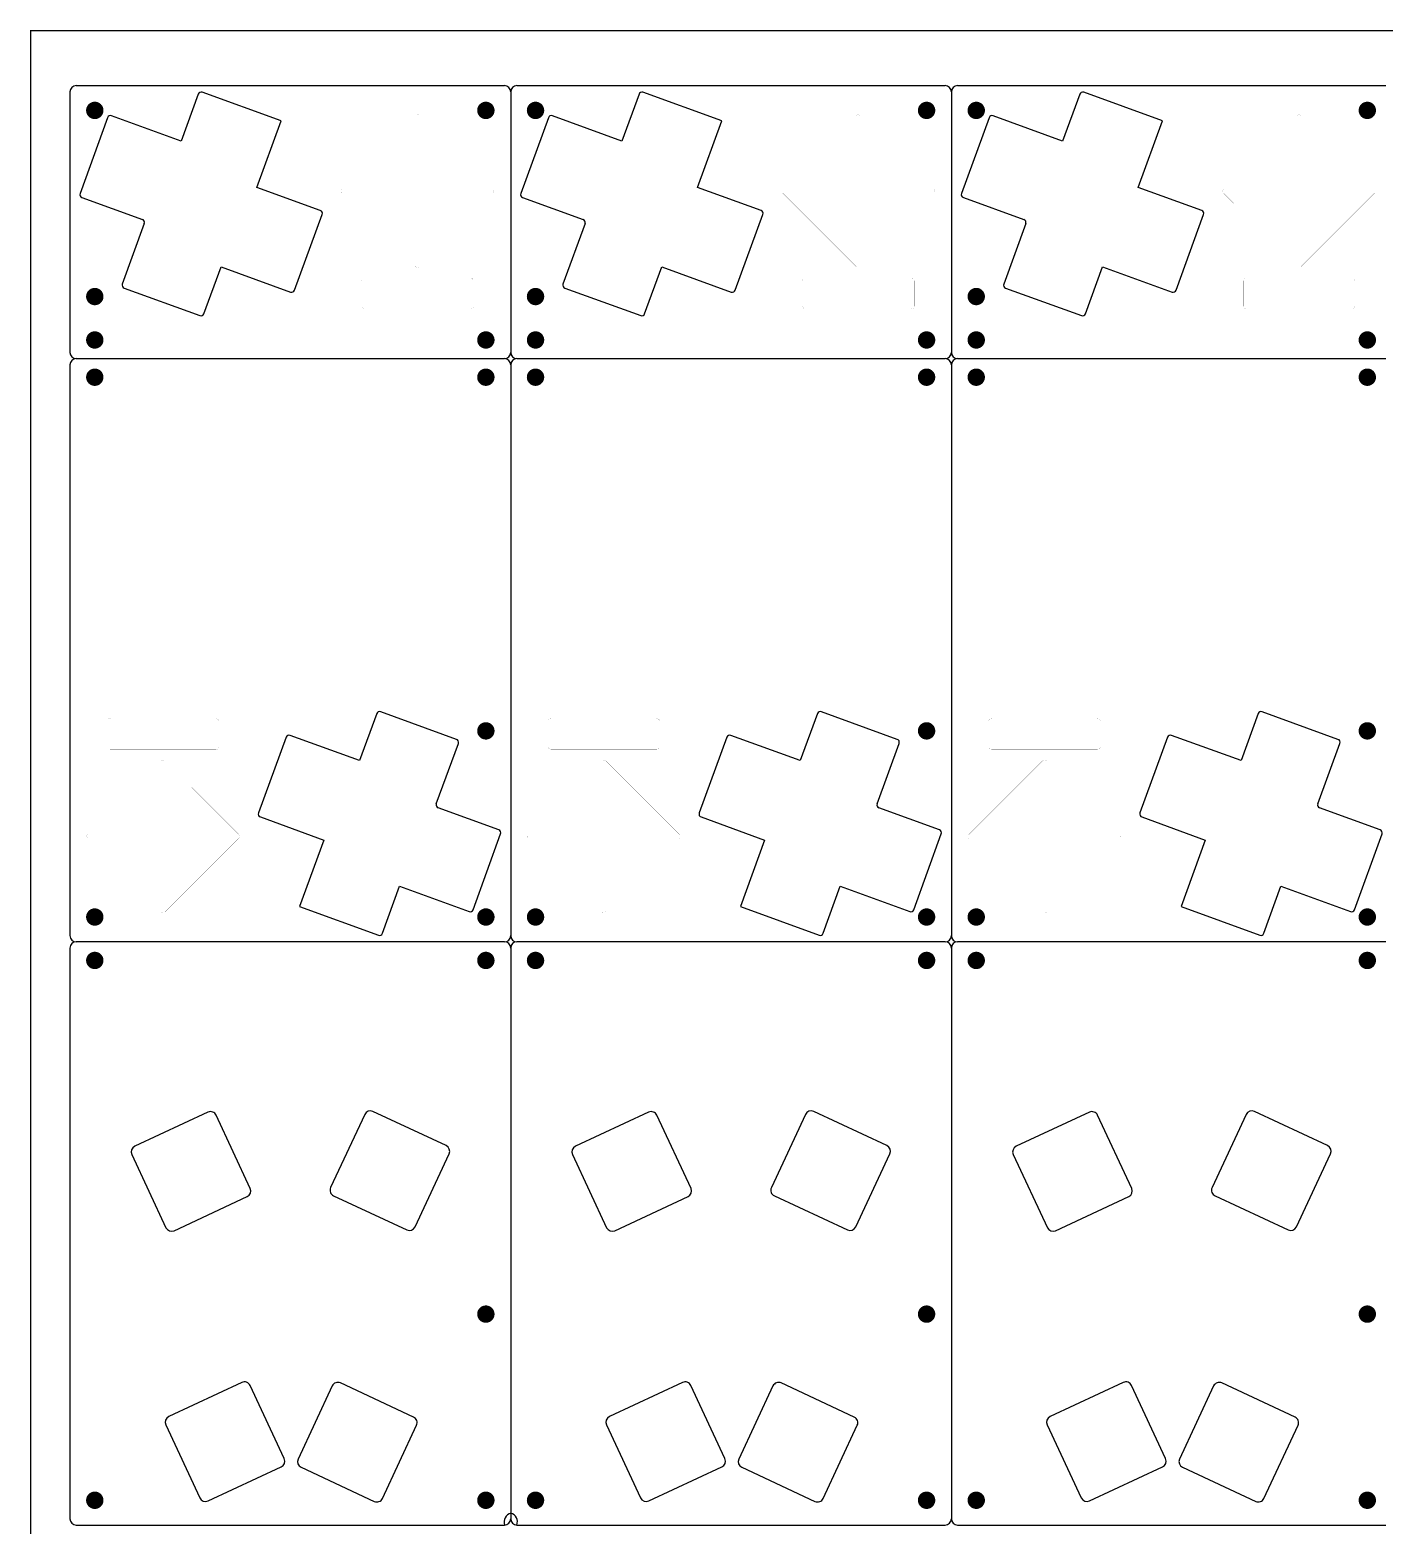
# Model space of a CAD drawing. Extents: x 0 to 432, y 0 to 711.
# Drawn here: x -0.1 to 218, y 470.4 to 711.3 of the extents above; entities that cross this region are included whole.
import ezdxf

# ---------------------------------------------------------------- set-up
doc = ezdxf.new("R2010")
doc.units = 0
doc.layers.add('20', color=5, linetype='CONTINUOUS')
doc.layers.add('51', color=6, linetype='CONTINUOUS')

msp = doc.modelspace()

# ---------------------------------------------------------------- linework, layer by layer
at = {"layer": '20'}
for p, q in [((6.3246, 701.3536), (6.3246, 664.3536)), ((7.3246, 702.3536), (76.3246, 702.3536)), ((40.3227, 696.659), (27.6368, 701.2763)), ((77.3246, 701.3536), (77.3246, 664.3536)), ((78.3246, 702.3536), (147.3246, 702.3536)), ((111.3227, 696.659), (98.6368, 701.2763)), ((148.3246, 701.3536), (148.3246, 664.3536)), ((149.3246, 702.3536), (218.3246, 702.3536)), ((182.3227, 696.659), (169.6368, 701.2763)), ((26.996, 700.9774), (24.2378, 693.3995)), ((97.996, 700.9774), (95.2378, 693.3995)), ((168.996, 700.9774), (166.2378, 693.3995)), ((12.396, 697.1774), (7.9497, 684.9614)), ((24.2378, 693.3995), (13.0368, 697.4763)), ((36.4258, 685.9524), (40.3227, 696.659)), ((83.396, 697.1774), (78.9497, 684.9614)), ((95.2378, 693.3995), (84.0368, 697.4763)), ((107.4258, 685.9524), (111.3227, 696.659)), ((154.396, 697.1774), (149.9497, 684.9614)), ((166.2378, 693.3995), (155.0368, 697.4763)), ((178.4258, 685.9524), (182.3227, 696.659)), ((46.6528, 682.23), (36.4258, 685.9524)), ((117.6528, 682.23), (107.4258, 685.9524)), ((188.6528, 682.23), (178.4258, 685.9524)), ((8.2486, 684.3206), (18.0058, 680.7693)), ((79.2486, 684.3206), (89.0058, 680.7693)), ((150.2486, 684.3206), (160.0058, 680.7693)), ((18.3046, 680.1284), (14.7497, 670.3614)), ((42.5054, 669.3732), (46.9517, 681.5892)), ((89.3046, 680.1284), (85.7497, 670.3614)), ((113.5054, 669.3732), (117.9517, 681.5892)), ((160.3046, 680.1284), (156.7497, 670.3614)), ((184.5054, 669.3732), (188.9517, 681.5892)), ((27.9054, 665.5732), (30.6636, 673.1511)), ((30.6636, 673.1511), (41.8646, 669.0743)), ((98.9054, 665.5732), (101.6636, 673.1511)), ((101.6636, 673.1511), (112.8646, 669.0743)), ((169.9054, 665.5732), (172.6636, 673.1511)), ((172.6636, 673.1511), (183.8646, 669.0743)), ((15.0486, 669.7206), (27.2646, 665.2743)), ((86.0486, 669.7206), (98.2646, 665.2743)), ((157.0486, 669.7206), (169.2646, 665.2743)), ((6.3246, 664.3536), (6.3246, 659.3536)), ((77.3246, 664.3536), (77.3246, 659.3536)), ((148.3246, 664.3536), (148.3246, 659.3536)), ((7.3246, 658.3536), (76.3246, 658.3536)), ((78.3246, 658.3536), (147.3246, 658.3536)), ((149.3246, 658.3536), (218.3246, 658.3536)), ((6.3246, 657.3536), (6.3246, 565.3536)), ((77.3246, 657.3536), (77.3246, 565.3536)), ((148.3246, 657.3536), (148.3246, 565.3536)), ((55.7438, 601.134), (52.9856, 593.5561)), ((68.6006, 596.9866), (56.3846, 601.4329)), ((126.7438, 601.134), (123.9856, 593.5561)), ((139.6006, 596.9866), (127.3846, 601.4329)), ((197.7438, 601.134), (194.9856, 593.5561)), ((210.6006, 596.9866), (198.3846, 601.4329)), ((52.9856, 593.5561), (41.7846, 597.6329)), ((123.9856, 593.5561), (112.7846, 597.6329)), ((194.9856, 593.5561), (183.7846, 597.6329)), ((41.1438, 597.334), (36.6975, 585.118)), ((65.3446, 586.5788), (68.8995, 596.3458)), ((112.1438, 597.334), (107.6975, 585.118)), ((136.3446, 586.5788), (139.8995, 596.3458)), ((183.1438, 597.334), (178.6975, 585.118)), ((207.3446, 586.5788), (210.8995, 596.3458)), ((75.4006, 582.3866), (65.6434, 585.938)), ((146.4006, 582.3866), (136.6434, 585.938)), ((217.4006, 582.3866), (207.6434, 585.938)), ((36.9964, 584.4772), (47.2234, 580.7548)), ((107.9964, 584.4772), (118.2234, 580.7548)), ((178.9964, 584.4772), (189.2234, 580.7548)), ((47.2234, 580.7548), (43.3265, 570.0482)), ((71.2532, 569.5298), (75.6995, 581.7458)), ((118.2234, 580.7548), (114.3265, 570.0482)), ((142.2532, 569.5298), (146.6995, 581.7458)), ((189.2234, 580.7548), (185.3265, 570.0482)), ((213.2532, 569.5298), (217.6995, 581.7458)), ((56.6532, 565.7298), (59.4114, 573.3077)), ((59.4114, 573.3077), (70.6124, 569.2309)), ((127.6532, 565.7298), (130.4114, 573.3077)), ((130.4114, 573.3077), (141.6124, 569.2309)), ((198.6532, 565.7298), (201.4114, 573.3077)), ((201.4114, 573.3077), (212.6124, 569.2309)), ((43.3265, 570.0482), (56.0124, 565.4309)), ((114.3265, 570.0482), (127.0124, 565.4309)), ((185.3265, 570.0482), (198.0124, 565.4309)), ((76.3246, 564.3536), (7.3246, 564.3536)), ((147.3246, 564.3536), (78.3246, 564.3536)), ((218.3246, 564.3536), (149.3246, 564.3536)), ((6.3246, 563.3536), (6.3246, 471.3536)), ((77.3246, 563.3536), (77.3246, 471.3536)), ((148.3246, 563.3536), (148.3246, 471.3536)), ((28.5508, 536.8911), (16.7688, 531.3971)), ((35.3738, 524.6254), (29.8798, 536.4074)), ((53.8098, 536.5199), (48.3158, 524.7379)), ((66.9207, 531.5095), (55.1387, 537.0036)), ((99.5508, 536.8911), (87.7688, 531.3971)), ((106.3738, 524.6254), (100.8798, 536.4074)), ((124.8098, 536.5199), (119.3158, 524.7379)), ((137.9207, 531.5095), (126.1387, 537.0036)), ((170.5508, 536.8911), (158.7688, 531.3971)), ((177.3738, 524.6254), (171.8798, 536.4074)), ((195.8098, 536.5199), (190.3158, 524.7379)), ((208.9207, 531.5095), (197.1387, 537.0036)), ((61.9104, 518.3986), (67.4044, 530.1806)), ((132.9104, 518.3986), (138.4044, 530.1806)), ((203.9104, 518.3986), (209.4044, 530.1806)), ((16.2851, 530.0681), (21.7792, 518.2861)), ((87.2851, 530.0681), (92.7792, 518.2861)), ((158.2851, 530.0681), (163.7792, 518.2861)), ((23.1081, 517.8024), (34.8901, 523.2965)), ((48.7994, 523.4089), (60.5814, 517.9149)), ((94.1081, 517.8024), (105.8901, 523.2965)), ((119.7994, 523.4089), (131.5814, 517.9149)), ((165.1081, 517.8024), (176.8901, 523.2965)), ((190.7994, 523.4089), (202.5814, 517.9149)), ((34.0141, 493.3335), (22.2321, 487.8394)), ((40.8371, 481.0678), (35.343, 492.8498)), ((48.5698, 492.7724), (43.0758, 480.9904)), ((61.6808, 487.762), (49.8988, 493.2561)), ((105.0141, 493.3335), (93.2321, 487.8394)), ((111.8371, 481.0678), (106.343, 492.8498)), ((119.5698, 492.7724), (114.0758, 480.9904)), ((132.6808, 487.762), (120.8988, 493.2561)), ((176.0141, 493.3335), (164.2321, 487.8394)), ((182.8371, 481.0678), (177.343, 492.8498)), ((190.5698, 492.7724), (185.0758, 480.9904)), ((203.6808, 487.762), (191.8988, 493.2561)), ((21.7484, 486.5105), (27.2425, 474.7285)), ((56.6704, 474.6511), (62.1645, 486.4331)), ((92.7484, 486.5105), (98.2425, 474.7285)), ((127.6704, 474.6511), (133.1645, 486.4331)), ((163.7484, 486.5105), (169.2425, 474.7285)), ((198.6704, 474.6511), (204.1645, 486.4331)), ((28.5714, 474.2448), (40.3534, 479.7388)), ((43.5595, 479.6615), (55.3415, 474.1674)), ((99.5714, 474.2448), (111.3534, 479.7388)), ((114.5595, 479.6615), (126.3415, 474.1674)), ((170.5714, 474.2448), (182.3534, 479.7388)), ((185.5595, 479.6615), (197.3415, 474.1674)), ((7.3246, 470.3536), (76.3246, 470.3536)), ((78.3246, 470.3536), (147.3246, 470.3536)), ((149.3246, 470.3536), (218.3246, 470.3536))]:
    msp.add_line(p, q, dxfattribs=at)
for points, const_width in [([(10.3246, 697.6536, 1), (10.3246, 699.0536, 1), (10.3246, 697.6536)], 1.4), ([(73.3246, 697.6536, 1), (73.3246, 699.0536, 1), (73.3246, 697.6536)], 1.4), ([(81.3246, 697.6536, 1), (81.3246, 699.0536, 1), (81.3246, 697.6536)], 1.4), ([(144.3246, 697.6536, 1), (144.3246, 699.0536, 1), (144.3246, 697.6536)], 1.4), ([(152.3246, 697.6536, 1), (152.3246, 699.0536, 1), (152.3246, 697.6536)], 1.4), ([(215.3246, 697.6536, 1), (215.3246, 699.0536, 1), (215.3246, 697.6536)], 1.4), ([(62.6782, 697.5, 0.4142), (61.971, 697.5)], 0.01), ([(61.9693, 697.5018, 1), (61.9728, 697.4983)], 0.005), ([(61.9728, 697.4983, 1), (61.9693, 697.5018)], 0.005), ([(62.6799, 697.5018, 1), (62.6764, 697.4983)], 0.005), ([(62.6764, 697.4983, 1), (62.6799, 697.5018)], 0.005), ([(133.6782, 697.5, 0.4142), (132.971, 697.5)], 0.01), ([(132.9693, 697.5018, 1), (132.9728, 697.4983)], 0.005), ([(132.9728, 697.4983, 1), (132.9693, 697.5018)], 0.005), ([(133.6799, 697.5018, 1), (133.6764, 697.4983)], 0.005), ([(133.6764, 697.4983, 1), (133.6799, 697.5018)], 0.005), ([(204.6782, 697.5, 0.4142), (203.971, 697.5)], 0.01), ([(203.9693, 697.5018, 1), (203.9728, 697.4983)], 0.005), ([(203.9728, 697.4983, 1), (203.9693, 697.5018)], 0.005), ([(204.6799, 697.5018, 1), (204.6764, 697.4983)], 0.005), ([(204.6764, 697.4983, 1), (204.6799, 697.5018)], 0.005), ([(50.1782, 685.7072, 0.4142), (50.1782, 685)], 0.01), ([(50.1764, 685.7089, 1), (50.1799, 685.7054)], 0.005), ([(50.1799, 685.0018, 1), (50.1764, 684.9983)], 0.005), ([(50.1799, 685.7054, 1), (50.1764, 685.7089)], 0.005), ([(50.1764, 684.9983, 1), (50.1799, 685.0018)], 0.005), ([(74.471, 685, 0.4142), (74.471, 685.7072)], 0.01), ([(74.4728, 685.7089, 1), (74.4693, 685.7054)], 0.005), ([(74.4693, 685.0018, 1), (74.4728, 684.9983)], 0.005), ([(74.4693, 685.7054, 1), (74.4728, 685.7089)], 0.005), ([(74.4728, 684.9983, 1), (74.4693, 685.0018)], 0.005), ([(121.1782, 685.7072, 0.4142), (121.1782, 685)], 0.01), ([(121.1764, 685.7089, 1), (121.1799, 685.7054)], 0.005), ([(121.1799, 685.0018, 1), (121.1764, 684.9983)], 0.005), ([(121.1799, 685.7054, 1), (121.1764, 685.7089)], 0.005), ([(121.1764, 684.9983, 1), (121.1799, 685.0018)], 0.005), ([(145.471, 685, 0.4142), (145.471, 685.7072)], 0.01), ([(145.4728, 685.7089, 1), (145.4693, 685.7054)], 0.005), ([(145.4693, 685.0018, 1), (145.4728, 684.9983)], 0.005), ([(145.4693, 685.7054, 1), (145.4728, 685.7089)], 0.005), ([(145.4728, 684.9983, 1), (145.4693, 685.0018)], 0.005), ([(192.1782, 685.7072, 0.4142), (192.1782, 685)], 0.01), ([(192.1764, 685.7089, 1), (192.1799, 685.7054)], 0.005), ([(192.1799, 685.0018, 1), (192.1764, 684.9983)], 0.005), ([(192.1799, 685.7054, 1), (192.1764, 685.7089)], 0.005), ([(192.1764, 684.9983, 1), (192.1799, 685.0018)], 0.005), ([(216.471, 685, 0.4142), (216.471, 685.7072)], 0.01), ([(216.4728, 685.7089, 1), (216.4693, 685.7054)], 0.005), ([(216.4693, 685.0018, 1), (216.4728, 684.9983)], 0.005), ([(216.4693, 685.7054, 1), (216.4728, 685.7089)], 0.005), ([(216.4728, 684.9983, 1), (216.4693, 685.0018)], 0.005), ([(61.971, 673.2072, 0.4142), (62.6782, 673.2072)], 0.01), ([(61.9728, 673.2089, 1), (61.9693, 673.2054)], 0.005), ([(61.9693, 673.2054, 1), (61.9728, 673.2089)], 0.005), ([(62.6764, 673.2089, 1), (62.6799, 673.2054)], 0.005), ([(62.6799, 673.2054, 1), (62.6764, 673.2089)], 0.005), ([(132.971, 673.2072, 0.4142), (133.6782, 673.2072)], 0.01), ([(132.9728, 673.2089, 1), (132.9693, 673.2054)], 0.005), ([(132.9693, 673.2054, 1), (132.9728, 673.2089)], 0.005), ([(133.6764, 673.2089, 1), (133.6799, 673.2054)], 0.005), ([(133.6799, 673.2054, 1), (133.6764, 673.2089)], 0.005), ([(203.971, 673.2072, 0.4142), (204.6782, 673.2072)], 0.01), ([(203.9728, 673.2089, 1), (203.9693, 673.2054)], 0.005), ([(203.9693, 673.2054, 1), (203.9728, 673.2089)], 0.005), ([(204.6764, 673.2089, 1), (204.6799, 673.2054)], 0.005), ([(204.6799, 673.2054, 1), (204.6764, 673.2089)], 0.005), ([(53.8246, 671.3536, 0.4142), (53.3246, 670.8536)], 0.01), ([(53.3271, 670.8536, 1), (53.3221, 670.8536)], 0.005), ([(53.3221, 670.8536, 1), (53.3271, 670.8536)], 0.005), ([(53.8246, 671.3561, 1), (53.8246, 671.3511)], 0.005), ([(53.8246, 671.3511, 1), (53.8246, 671.3561)], 0.005), ([(71.3246, 670.8536, 0.4142), (70.8246, 671.3536)], 0.01), ([(70.8246, 671.3561, 1), (70.8246, 671.3511)], 0.005), ([(70.8246, 671.3511, 1), (70.8246, 671.3561)], 0.005), ([(71.3271, 670.8536, 1), (71.3221, 670.8536)], 0.005), ([(71.3221, 670.8536, 1), (71.3271, 670.8536)], 0.005), ([(124.8246, 671.3536, 0.4142), (124.3246, 670.8536)], 0.01), ([(124.3271, 670.8536, 1), (124.3221, 670.8536)], 0.005), ([(124.3221, 670.8536, 1), (124.3271, 670.8536)], 0.005), ([(124.8246, 671.3561, 1), (124.8246, 671.3511)], 0.005), ([(124.8246, 671.3511, 1), (124.8246, 671.3561)], 0.005), ([(142.3246, 670.8536, 0.4142), (141.8246, 671.3536)], 0.01), ([(141.8246, 671.3561, 1), (141.8246, 671.3511)], 0.005), ([(141.8246, 671.3511, 1), (141.8246, 671.3561)], 0.005), ([(142.3271, 670.8536, 1), (142.3221, 670.8536)], 0.005), ([(142.3221, 670.8536, 1), (142.3271, 670.8536)], 0.005), ([(195.8246, 671.3536, 0.4142), (195.3246, 670.8536)], 0.01), ([(195.3271, 670.8536, 1), (195.3221, 670.8536)], 0.005), ([(195.3221, 670.8536, 1), (195.3271, 670.8536)], 0.005), ([(195.8246, 671.3561, 1), (195.8246, 671.3511)], 0.005), ([(195.8246, 671.3511, 1), (195.8246, 671.3561)], 0.005), ([(213.3246, 670.8536, 0.4142), (212.8246, 671.3536)], 0.01), ([(212.8246, 671.3561, 1), (212.8246, 671.3511)], 0.005), ([(212.8246, 671.3511, 1), (212.8246, 671.3561)], 0.005), ([(213.3271, 670.8536, 1), (213.3221, 670.8536)], 0.005), ([(213.3221, 670.8536, 1), (213.3271, 670.8536)], 0.005), ([(10.3246, 667.6536, 1), (10.3246, 669.0536, 1), (10.3246, 667.6536)], 1.4), ([(81.3246, 667.6536, 1), (81.3246, 669.0536, 1), (81.3246, 667.6536)], 1.4), ([(152.3246, 667.6536, 1), (152.3246, 669.0536, 1), (152.3246, 667.6536)], 1.4), ([(53.3246, 666.8536, 0.4142), (53.8246, 666.3536)], 0.01), ([(53.3271, 666.8536, 1), (53.3221, 666.8536)], 0.005), ([(53.3221, 666.8536, 1), (53.3271, 666.8536)], 0.005), ([(53.8246, 666.3561, 1), (53.8246, 666.3511)], 0.005), ([(53.8246, 666.3511, 1), (53.8246, 666.3561)], 0.005), ([(70.8246, 666.3536, 0.4142), (71.3246, 666.8536)], 0.01), ([(70.8246, 666.3561, 1), (70.8246, 666.3511)], 0.005), ([(70.8246, 666.3511, 1), (70.8246, 666.3561)], 0.005), ([(71.3271, 666.8536, 1), (71.3221, 666.8536)], 0.005), ([(71.3221, 666.8536, 1), (71.3271, 666.8536)], 0.005), ([(124.3246, 666.8536, 0.4142), (124.8246, 666.3536)], 0.01), ([(124.3271, 666.8536, 1), (124.3221, 666.8536)], 0.005), ([(124.3221, 666.8536, 1), (124.3271, 666.8536)], 0.005), ([(124.8246, 666.3561, 1), (124.8246, 666.3511)], 0.005), ([(124.8246, 666.3511, 1), (124.8246, 666.3561)], 0.005), ([(141.8246, 666.3536, 0.4142), (142.3246, 666.8536)], 0.01), ([(141.8246, 666.3561, 1), (141.8246, 666.3511)], 0.005), ([(141.8246, 666.3511, 1), (141.8246, 666.3561)], 0.005), ([(142.3271, 666.8536, 1), (142.3221, 666.8536)], 0.005), ([(142.3221, 666.8536, 1), (142.3271, 666.8536)], 0.005), ([(195.3246, 666.8536, 0.4142), (195.8246, 666.3536)], 0.01), ([(195.3271, 666.8536, 1), (195.3221, 666.8536)], 0.005), ([(195.3221, 666.8536, 1), (195.3271, 666.8536)], 0.005), ([(195.8246, 666.3561, 1), (195.8246, 666.3511)], 0.005), ([(195.8246, 666.3511, 1), (195.8246, 666.3561)], 0.005), ([(212.8246, 666.3536, 0.4142), (213.3246, 666.8536)], 0.01), ([(212.8246, 666.3561, 1), (212.8246, 666.3511)], 0.005), ([(212.8246, 666.3511, 1), (212.8246, 666.3561)], 0.005), ([(213.3271, 666.8536, 1), (213.3221, 666.8536)], 0.005), ([(213.3221, 666.8536, 1), (213.3271, 666.8536)], 0.005), ([(6.3246, 664.3561, 1), (6.3246, 664.3511)], 0.005), ([(10.3246, 660.6536, 1), (10.3246, 662.0536, 1), (10.3246, 660.6536)], 1.4), ([(73.3246, 660.6536, 1), (73.3246, 662.0536, 1), (73.3246, 660.6536)], 1.4), ([(77.3246, 664.3561, 1), (77.3246, 664.3511)], 0.005), ([(77.3246, 664.3511, 1), (77.3246, 664.3561)], 0.005), ([(81.3246, 660.6536, 1), (81.3246, 662.0536, 1), (81.3246, 660.6536)], 1.4), ([(144.3246, 660.6536, 1), (144.3246, 662.0536, 1), (144.3246, 660.6536)], 1.4), ([(148.3246, 664.3561, 1), (148.3246, 664.3511)], 0.005), ([(148.3246, 664.3511, 1), (148.3246, 664.3561)], 0.005), ([(152.3246, 660.6536, 1), (152.3246, 662.0536, 1), (152.3246, 660.6536)], 1.4), ([(215.3246, 660.6536, 1), (215.3246, 662.0536, 1), (215.3246, 660.6536)], 1.4), ([(10.3246, 654.6536, 1), (10.3246, 656.0536, 1), (10.3246, 654.6536)], 1.4), ([(73.3246, 654.6536, 1), (73.3246, 656.0536, 1), (73.3246, 654.6536)], 1.4), ([(81.3246, 654.6536, 1), (81.3246, 656.0536, 1), (81.3246, 654.6536)], 1.4), ([(144.3246, 654.6536, 1), (144.3246, 656.0536, 1), (144.3246, 654.6536)], 1.4), ([(152.3246, 654.6536, 1), (152.3246, 656.0536, 1), (152.3246, 654.6536)], 1.4), ([(215.3246, 654.6536, 1), (215.3246, 656.0536, 1), (215.3246, 654.6536)], 1.4), ([(12.8246, 600.3536, 0.4142), (12.3246, 599.8536)], 0.01), ([(12.8246, 600.3561, 1), (12.8246, 600.3511)], 0.005), ([(12.8246, 600.3511, 1), (12.8246, 600.3561)], 0.005), ([(30.3246, 599.8536, 0.4142), (29.8246, 600.3536)], 0.01), ([(29.8246, 600.3561, 1), (29.8246, 600.3511)], 0.005), ([(29.8246, 600.3511, 1), (29.8246, 600.3561)], 0.005), ([(83.8246, 600.3536, 0.4142), (83.3246, 599.8536)], 0.01), ([(83.8246, 600.3561, 1), (83.8246, 600.3511)], 0.005), ([(83.8246, 600.3511, 1), (83.8246, 600.3561)], 0.005), ([(101.3246, 599.8536, 0.4142), (100.8246, 600.3536)], 0.01), ([(100.8246, 600.3561, 1), (100.8246, 600.3511)], 0.005), ([(100.8246, 600.3511, 1), (100.8246, 600.3561)], 0.005), ([(154.8246, 600.3536, 0.4142), (154.3246, 599.8536)], 0.01), ([(154.8246, 600.3561, 1), (154.8246, 600.3511)], 0.005), ([(154.8246, 600.3511, 1), (154.8246, 600.3561)], 0.005), ([(172.3246, 599.8536, 0.4142), (171.8246, 600.3536)], 0.01), ([(171.8246, 600.3561, 1), (171.8246, 600.3511)], 0.005), ([(171.8246, 600.3511, 1), (171.8246, 600.3561)], 0.005), ([(12.3271, 599.8536, 1), (12.3221, 599.8536)], 0.005), ([(12.3221, 599.8536, 1), (12.3271, 599.8536)], 0.005), ([(30.3271, 599.8536, 1), (30.3221, 599.8536)], 0.005), ([(30.3221, 599.8536, 1), (30.3271, 599.8536)], 0.005), ([(73.3246, 597.6536, 1), (73.3246, 599.0536, 1), (73.3246, 597.6536)], 1.4), ([(83.3271, 599.8536, 1), (83.3221, 599.8536)], 0.005), ([(83.3221, 599.8536, 1), (83.3271, 599.8536)], 0.005), ([(101.3271, 599.8536, 1), (101.3221, 599.8536)], 0.005), ([(101.3221, 599.8536, 1), (101.3271, 599.8536)], 0.005), ([(144.3246, 597.6536, 1), (144.3246, 599.0536, 1), (144.3246, 597.6536)], 1.4), ([(154.3271, 599.8536, 1), (154.3221, 599.8536)], 0.005), ([(154.3221, 599.8536, 1), (154.3271, 599.8536)], 0.005), ([(172.3271, 599.8536, 1), (172.3221, 599.8536)], 0.005), ([(172.3221, 599.8536, 1), (172.3271, 599.8536)], 0.005), ([(215.3246, 597.6536, 1), (215.3246, 599.0536, 1), (215.3246, 597.6536)], 1.4), ([(12.3246, 595.8536, 0.4142), (12.8246, 595.3536)], 0.01), ([(12.3271, 595.8536, 1), (12.3221, 595.8536)], 0.005), ([(12.3221, 595.8536, 1), (12.3271, 595.8536)], 0.005), ([(12.8246, 595.3561, 1), (12.8246, 595.3511)], 0.005), ([(12.8246, 595.3511, 1), (12.8246, 595.3561)], 0.005), ([(29.8246, 595.3536, 0.4142), (30.3246, 595.8536)], 0.01), ([(29.8246, 595.3561, 1), (29.8246, 595.3511)], 0.005), ([(29.8246, 595.3511, 1), (29.8246, 595.3561)], 0.005), ([(30.3271, 595.8536, 1), (30.3221, 595.8536)], 0.005), ([(30.3221, 595.8536, 1), (30.3271, 595.8536)], 0.005), ([(83.3246, 595.8536, 0.4142), (83.8246, 595.3536)], 0.01), ([(83.3271, 595.8536, 1), (83.3221, 595.8536)], 0.005), ([(83.3221, 595.8536, 1), (83.3271, 595.8536)], 0.005), ([(83.8246, 595.3561, 1), (83.8246, 595.3511)], 0.005), ([(83.8246, 595.3511, 1), (83.8246, 595.3561)], 0.005), ([(100.8246, 595.3536, 0.4142), (101.3246, 595.8536)], 0.01), ([(100.8246, 595.3561, 1), (100.8246, 595.3511)], 0.005), ([(100.8246, 595.3511, 1), (100.8246, 595.3561)], 0.005), ([(101.3271, 595.8536, 1), (101.3221, 595.8536)], 0.005), ([(101.3221, 595.8536, 1), (101.3271, 595.8536)], 0.005), ([(154.3246, 595.8536, 0.4142), (154.8246, 595.3536)], 0.01), ([(154.3271, 595.8536, 1), (154.3221, 595.8536)], 0.005), ([(154.3221, 595.8536, 1), (154.3271, 595.8536)], 0.005), ([(154.8246, 595.3561, 1), (154.8246, 595.3511)], 0.005), ([(154.8246, 595.3511, 1), (154.8246, 595.3561)], 0.005), ([(171.8246, 595.3536, 0.4142), (172.3246, 595.8536)], 0.01), ([(171.8246, 595.3561, 1), (171.8246, 595.3511)], 0.005), ([(171.8246, 595.3511, 1), (171.8246, 595.3561)], 0.005), ([(172.3271, 595.8536, 1), (172.3221, 595.8536)], 0.005), ([(172.3221, 595.8536, 1), (172.3271, 595.8536)], 0.005), ([(21.6782, 593.5, 0.4142), (20.971, 593.5)], 0.01), ([(20.9693, 593.5018, 1), (20.9728, 593.4983)], 0.005), ([(20.9728, 593.4983, 1), (20.9693, 593.5018)], 0.005), ([(21.6799, 593.5018, 1), (21.6764, 593.4983)], 0.005), ([(21.6764, 593.4983, 1), (21.6799, 593.5018)], 0.005), ([(92.6782, 593.5, 0.4142), (91.971, 593.5)], 0.01), ([(91.9693, 593.5018, 1), (91.9728, 593.4983)], 0.005), ([(91.9728, 593.4983, 1), (91.9693, 593.5018)], 0.005), ([(92.6799, 593.5018, 1), (92.6764, 593.4983)], 0.005), ([(92.6764, 593.4983, 1), (92.6799, 593.5018)], 0.005), ([(163.6782, 593.5, 0.4142), (162.971, 593.5)], 0.01), ([(162.9693, 593.5018, 1), (162.9728, 593.4983)], 0.005), ([(162.9728, 593.4983, 1), (162.9693, 593.5018)], 0.005), ([(163.6799, 593.5018, 1), (163.6764, 593.4983)], 0.005), ([(163.6764, 593.4983, 1), (163.6799, 593.5018)], 0.005), ([(9.1782, 581.7072, 0.4142), (9.1782, 581)], 0.01), ([(9.1764, 581.7089, 1), (9.1799, 581.7054)], 0.005), ([(9.1799, 581.0018, 1), (9.1764, 580.9983)], 0.005), ([(9.1799, 581.7054, 1), (9.1764, 581.7089)], 0.005), ([(9.1764, 580.9983, 1), (9.1799, 581.0018)], 0.005), ([(33.471, 581, 0.4142), (33.471, 581.7072)], 0.01), ([(33.4728, 581.7089, 1), (33.4693, 581.7054)], 0.005), ([(33.4693, 581.0018, 1), (33.4728, 580.9983)], 0.005), ([(33.4693, 581.7054, 1), (33.4728, 581.7089)], 0.005), ([(33.4728, 580.9983, 1), (33.4693, 581.0018)], 0.005), ([(80.1782, 581.7072, 0.4142), (80.1782, 581)], 0.01), ([(80.1764, 581.7089, 1), (80.1799, 581.7054)], 0.005), ([(80.1799, 581.0018, 1), (80.1764, 580.9983)], 0.005), ([(80.1799, 581.7054, 1), (80.1764, 581.7089)], 0.005), ([(80.1764, 580.9983, 1), (80.1799, 581.0018)], 0.005), ([(104.471, 581, 0.4142), (104.471, 581.7072)], 0.01), ([(104.4728, 581.7089, 1), (104.4693, 581.7054)], 0.005), ([(104.4693, 581.0018, 1), (104.4728, 580.9983)], 0.005), ([(104.4693, 581.7054, 1), (104.4728, 581.7089)], 0.005), ([(104.4728, 580.9983, 1), (104.4693, 581.0018)], 0.005), ([(151.1782, 581.7072, 0.4142), (151.1782, 581)], 0.01), ([(151.1764, 581.7089, 1), (151.1799, 581.7054)], 0.005), ([(151.1799, 581.0018, 1), (151.1764, 580.9983)], 0.005), ([(151.1799, 581.7054, 1), (151.1764, 581.7089)], 0.005), ([(151.1764, 580.9983, 1), (151.1799, 581.0018)], 0.005), ([(175.471, 581, 0.4142), (175.471, 581.7072)], 0.01), ([(175.4728, 581.7089, 1), (175.4693, 581.7054)], 0.005), ([(175.4693, 581.0018, 1), (175.4728, 580.9983)], 0.005), ([(175.4693, 581.7054, 1), (175.4728, 581.7089)], 0.005), ([(175.4728, 580.9983, 1), (175.4693, 581.0018)], 0.005), ([(10.3246, 567.6536, 1), (10.3246, 569.0536, 1), (10.3246, 567.6536)], 1.4), ([(20.971, 569.2072, 0.4142), (21.6782, 569.2072)], 0.01), ([(20.9728, 569.2089, 1), (20.9693, 569.2054)], 0.005), ([(20.9693, 569.2054, 1), (20.9728, 569.2089)], 0.005), ([(21.6764, 569.2089, 1), (21.6799, 569.2054)], 0.005), ([(21.6799, 569.2054, 1), (21.6764, 569.2089)], 0.005), ([(73.3246, 567.6536, 1), (73.3246, 569.0536, 1), (73.3246, 567.6536)], 1.4), ([(81.3246, 567.6536, 1), (81.3246, 569.0536, 1), (81.3246, 567.6536)], 1.4), ([(91.971, 569.2072, 0.4142), (92.6782, 569.2072)], 0.01), ([(91.9728, 569.2089, 1), (91.9693, 569.2054)], 0.005), ([(91.9693, 569.2054, 1), (91.9728, 569.2089)], 0.005), ([(92.6764, 569.2089, 1), (92.6799, 569.2054)], 0.005), ([(92.6799, 569.2054, 1), (92.6764, 569.2089)], 0.005), ([(144.3246, 567.6536, 1), (144.3246, 569.0536, 1), (144.3246, 567.6536)], 1.4), ([(152.3246, 567.6536, 1), (152.3246, 569.0536, 1), (152.3246, 567.6536)], 1.4), ([(162.971, 569.2072, 0.4142), (163.6782, 569.2072)], 0.01), ([(162.9728, 569.2089, 1), (162.9693, 569.2054)], 0.005), ([(162.9693, 569.2054, 1), (162.9728, 569.2089)], 0.005), ([(163.6764, 569.2089, 1), (163.6799, 569.2054)], 0.005), ([(163.6799, 569.2054, 1), (163.6764, 569.2089)], 0.005), ([(215.3246, 567.6536, 1), (215.3246, 569.0536, 1), (215.3246, 567.6536)], 1.4), ([(10.3246, 560.6536, 1), (10.3246, 562.0536, 1), (10.3246, 560.6536)], 1.4), ([(73.3246, 560.6536, 1), (73.3246, 562.0536, 1), (73.3246, 560.6536)], 1.4), ([(81.3246, 560.6536, 1), (81.3246, 562.0536, 1), (81.3246, 560.6536)], 1.4), ([(144.3246, 560.6536, 1), (144.3246, 562.0536, 1), (144.3246, 560.6536)], 1.4), ([(152.3246, 560.6536, 1), (152.3246, 562.0536, 1), (152.3246, 560.6536)], 1.4), ([(215.3246, 560.6536, 1), (215.3246, 562.0536, 1), (215.3246, 560.6536)], 1.4), ([(73.3246, 503.6536, 1), (73.3246, 505.0536, 1), (73.3246, 503.6536)], 1.4), ([(144.3246, 503.6536, 1), (144.3246, 505.0536, 1), (144.3246, 503.6536)], 1.4), ([(215.3246, 503.6536, 1), (215.3246, 505.0536, 1), (215.3246, 503.6536)], 1.4), ([(10.3246, 473.6536, 1), (10.3246, 475.0536, 1), (10.3246, 473.6536)], 1.4), ([(73.3246, 473.6536, 1), (73.3246, 475.0536, 1), (73.3246, 473.6536)], 1.4), ([(81.3246, 473.6536, 1), (81.3246, 475.0536, 1), (81.3246, 473.6536)], 1.4), ([(144.3246, 473.6536, 1), (144.3246, 475.0536, 1), (144.3246, 473.6536)], 1.4), ([(152.3246, 473.6536, 1), (152.3246, 475.0536, 1), (152.3246, 473.6536)], 1.4), ([(215.3246, 473.6536, 1), (215.3246, 475.0536, 1), (215.3246, 473.6536)], 1.4)]:
    msp.add_lwpolyline(points, format="xyb", dxfattribs=dict(at, const_width=const_width))
at = {"layer": '20', "const_width": 0.01}
for points in [[(50.1782, 685.7072), (61.971, 697.5)], [(62.6782, 697.5), (74.471, 685.7072)], [(121.1782, 685.7072), (132.971, 697.5)], [(133.6782, 697.5), (145.471, 685.7072)], [(192.1782, 685.7072), (203.971, 697.5)], [(204.6782, 697.5), (216.471, 685.7072)], [(61.971, 673.2072), (50.1782, 685)], [(74.471, 685), (62.6782, 673.2072)], [(132.971, 673.2072), (121.1782, 685)], [(145.471, 685), (133.6782, 673.2072)], [(203.971, 673.2072), (192.1782, 685)], [(216.471, 685), (204.6782, 673.2072)], [(53.3246, 666.8536), (53.3246, 670.8536)], [(53.8246, 671.3536), (70.8246, 671.3536)], [(71.3246, 666.8536), (71.3246, 670.8536)], [(124.3246, 666.8536), (124.3246, 670.8536)], [(124.8246, 671.3536), (141.8246, 671.3536)], [(142.3246, 666.8536), (142.3246, 670.8536)], [(195.3246, 666.8536), (195.3246, 670.8536)], [(195.8246, 671.3536), (212.8246, 671.3536)], [(213.3246, 666.8536), (213.3246, 670.8536)], [(70.8246, 666.3536), (53.8246, 666.3536)], [(141.8246, 666.3536), (124.8246, 666.3536)], [(212.8246, 666.3536), (195.8246, 666.3536)], [(6.3246, 664.3536), (77.3246, 664.3536)], [(77.3246, 664.3536), (148.3246, 664.3536)], [(148.3246, 664.3536), (219.3246, 664.3536)], [(12.8246, 600.3536), (29.8246, 600.3536)], [(83.8246, 600.3536), (100.8246, 600.3536)], [(154.8246, 600.3536), (171.8246, 600.3536)], [(12.3246, 599.8536), (12.3246, 595.8536)], [(30.3246, 599.8536), (30.3246, 595.8536)], [(83.3246, 599.8536), (83.3246, 595.8536)], [(101.3246, 599.8536), (101.3246, 595.8536)], [(154.3246, 599.8536), (154.3246, 595.8536)], [(172.3246, 599.8536), (172.3246, 595.8536)], [(29.8246, 595.3536), (12.8246, 595.3536)], [(100.8246, 595.3536), (83.8246, 595.3536)], [(171.8246, 595.3536), (154.8246, 595.3536)], [(9.1782, 581.7072), (20.971, 593.5)], [(21.6782, 593.5), (33.471, 581.7072)], [(80.1782, 581.7072), (91.971, 593.5)], [(92.6782, 593.5), (104.471, 581.7072)], [(151.1782, 581.7072), (162.971, 593.5)], [(163.6782, 593.5), (175.471, 581.7072)], [(20.971, 569.2072), (9.1782, 581)], [(33.471, 581), (21.6782, 569.2072)], [(91.971, 569.2072), (80.1782, 581)], [(104.471, 581), (92.6782, 569.2072)], [(162.971, 569.2072), (151.1782, 581)], [(175.471, 581), (163.6782, 569.2072)]]:
    msp.add_lwpolyline(points, dxfattribs=at)
at = {"layer": '20'}
for centre, radius, start, end in [((7.3246, 701.3536), 1, 90, 180), ((27.4658, 700.8064), 0.5, 69.9998, 159.9999), ((76.3246, 701.3536), 1, 0, 90), ((78.3246, 701.3536), 1, 90, 180), ((98.4658, 700.8064), 0.5, 69.9998, 159.9999), ((147.3246, 701.3536), 1, 0, 90), ((149.3246, 701.3536), 1, 90, 180), ((169.4658, 700.8064), 0.5, 69.9998, 159.9999), ((12.8658, 697.0064), 0.5, 69.9998, 159.9999), ((83.8658, 697.0064), 0.5, 69.9998, 159.9999), ((154.8658, 697.0064), 0.5, 69.9998, 159.9999), ((8.4196, 684.7904), 0.5, 160.0003, 250.0001), ((79.4196, 684.7904), 0.5, 160.0003, 250.0001), ((150.4196, 684.7904), 0.5, 160.0003, 250.0001), ((46.4818, 681.7602), 0.5, 340.0003, 70.0001), ((117.4818, 681.7602), 0.5, 340.0003, 70.0001), ((188.4818, 681.7602), 0.5, 340.0003, 70.0001), ((17.8348, 680.2994), 0.5, 340.0003, 70.0001), ((88.8348, 680.2994), 0.5, 340.0003, 70.0001), ((159.8348, 680.2994), 0.5, 340.0003, 70.0001), ((15.2196, 670.1904), 0.5, 160.0003, 250.0001), ((86.2196, 670.1904), 0.5, 160.0003, 250.0001), ((157.2196, 670.1904), 0.5, 160.0003, 250.0001), ((42.0356, 669.5442), 0.5, 249.9998, 339.9999), ((113.0356, 669.5442), 0.5, 249.9998, 339.9999), ((184.0356, 669.5442), 0.5, 249.9998, 339.9999), ((27.4356, 665.7442), 0.5, 249.9998, 339.9999), ((98.4356, 665.7442), 0.5, 249.9998, 339.9999), ((169.4356, 665.7442), 0.5, 249.9998, 339.9999), ((7.3246, 659.3536), 1, 180, 270), ((7.3246, 657.3536), 1, 90, 180), ((76.3246, 659.3536), 1, 270, 0), ((76.3246, 657.3536), 1, 0, 90), ((78.3246, 659.3536), 1, 180, 270), ((78.3246, 657.3536), 1, 90, 180), ((147.3246, 659.3536), 1, 270, 0), ((147.3246, 657.3536), 1, 0, 90), ((149.3246, 659.3536), 1, 180, 270), ((149.3246, 657.3536), 1, 90, 180), ((56.2136, 600.963), 0.5, 69.9998, 159.9999), ((127.2136, 600.963), 0.5, 69.9998, 159.9999), ((198.2136, 600.963), 0.5, 69.9998, 159.9999), ((41.6136, 597.163), 0.5, 69.9998, 159.9999), ((112.6136, 597.163), 0.5, 69.9998, 159.9999), ((183.6136, 597.163), 0.5, 69.9998, 159.9999), ((68.4296, 596.5168), 0.5, 340.0003, 70.0001), ((139.4296, 596.5168), 0.5, 340.0003, 70.0001), ((210.4296, 596.5168), 0.5, 340.0003, 70.0001), ((65.8144, 586.4078), 0.5, 160.0003, 250.0001), ((136.8144, 586.4078), 0.5, 160.0003, 250.0001), ((207.8144, 586.4078), 0.5, 160.0003, 250.0001), ((37.1674, 584.947), 0.5, 160.0003, 250.0001), ((108.1674, 584.947), 0.5, 160.0003, 250.0001), ((179.1674, 584.947), 0.5, 160.0003, 250.0001), ((75.2296, 581.9168), 0.5, 340.0003, 70.0001), ((146.2296, 581.9168), 0.5, 340.0003, 70.0001), ((217.2296, 581.9168), 0.5, 340.0003, 70.0001), ((70.7834, 569.7008), 0.5, 249.9998, 339.9999), ((141.7834, 569.7008), 0.5, 249.9998, 339.9999), ((212.7834, 569.7008), 0.5, 249.9998, 339.9999), ((7.3246, 565.3536), 1, 180, 270), ((7.3246, 563.3536), 1, 90, 180), ((56.1834, 565.9008), 0.5, 249.9998, 339.9999), ((76.3246, 565.3536), 1, 270, 0), ((76.3246, 563.3536), 1, 0, 90), ((78.3246, 565.3536), 1, 180, 270), ((78.3246, 563.3536), 1, 90, 180), ((127.1834, 565.9008), 0.5, 249.9998, 339.9999), ((147.3246, 565.3536), 1, 270, 0), ((147.3246, 563.3536), 1, 0, 90), ((149.3246, 565.3536), 1, 180, 270), ((149.3246, 563.3536), 1, 90, 180), ((198.1834, 565.9008), 0.5, 249.9998, 339.9999), ((28.9734, 535.9848), 1, 24.9999, 114.9999), ((54.7161, 536.0973), 1, 65, 155), ((99.9734, 535.9848), 1, 24.9999, 114.9999), ((125.7161, 536.0973), 1, 65, 155), ((170.9735, 535.9848), 1, 24.9999, 114.9999), ((196.7161, 536.0973), 1, 65, 155), ((17.1914, 530.4907), 1, 115.0001, 205.0001), ((66.4981, 530.6032), 1, 335, 65), ((88.1914, 530.4907), 1, 115.0001, 205.0001), ((137.4981, 530.6032), 1, 335, 65), ((159.1914, 530.4907), 1, 115.0001, 205.0001), ((208.4981, 530.6032), 1, 335, 65), ((34.4675, 524.2028), 1, 295, 25), ((49.2221, 524.3153), 1, 155, 245), ((105.4675, 524.2028), 1, 295, 25), ((120.2221, 524.3153), 1, 155, 245), ((176.4675, 524.2028), 1, 295, 25), ((191.2221, 524.3153), 1, 155, 245), ((22.6855, 518.7087), 1, 205.0001, 295.0001), ((61.0041, 518.8212), 1, 245, 335), ((93.6855, 518.7087), 1, 205.0001, 295.0001), ((132.0041, 518.8212), 1, 245, 335), ((164.6855, 518.7087), 1, 205.0001, 295.0001), ((203.0041, 518.8212), 1, 245, 335), ((34.4367, 492.4272), 1, 24.9999, 114.9999), ((49.4762, 492.3498), 1, 65.0001, 155.0001), ((105.4367, 492.4272), 1, 24.9999, 114.9999), ((120.4762, 492.3498), 1, 65.0001, 155.0001), ((176.4367, 492.4272), 1, 24.9999, 114.9999), ((191.4762, 492.3498), 1, 65.0001, 155.0001), ((22.6547, 486.9331), 1, 115.0001, 205.0001), ((61.2582, 486.8557), 1, 335.0001, 65.0001), ((93.6547, 486.9331), 1, 115.0001, 205.0001), ((132.2582, 486.8557), 1, 335.0001, 65.0001), ((164.6547, 486.9331), 1, 115.0001, 205.0001), ((203.2582, 486.8557), 1, 335.0001, 65.0001), ((39.9308, 480.6452), 1, 294.9999, 24.9999), ((43.9821, 480.5678), 1, 154.9999, 244.9999), ((110.9308, 480.6452), 1, 294.9999, 24.9999), ((114.9821, 480.5678), 1, 154.9999, 244.9999), ((181.9308, 480.6452), 1, 294.9999, 24.9999), ((185.9821, 480.5678), 1, 154.9999, 244.9999), ((28.1488, 475.1511), 1, 205.0001, 295.0001), ((99.1488, 475.1511), 1, 205.0001, 295.0001), ((170.1488, 475.1511), 1, 205.0001, 295.0001), ((55.7641, 475.0737), 1, 244.9999, 334.9999), ((126.7641, 475.0737), 1, 244.9999, 334.9999), ((197.7641, 475.0737), 1, 244.9999, 334.9999), ((7.3246, 471.3536), 1, 180, 270), ((77.8105, 470.8141), 1.5556, 107.2189, 197.2189), ((76.3246, 471.3536), 1, 270, 0), ((78.3246, 471.3536), 1, 180, 270), ((76.8641, 470.8395), 1.5392, 341.598, 71.598), ((147.3246, 471.3536), 1, 270, 0), ((149.3246, 471.3536), 1, 180, 270)]:
    msp.add_arc(centre, radius, start, end, dxfattribs=at)
at = {"layer": '51', "const_width": 0.254}
for points in [[(431.8, 711.2), (0, 711.2)], [(0, 711.2), (0, 0)]]:
    msp.add_lwpolyline(points, dxfattribs=at)
at = {"layer": '51', "const_width": 0.127}
for points in [[(0, 711.2635, 1), (0, 711.1365)], [(0.0635, 711.2, 1), (-0.0635, 711.2)]]:
    msp.add_lwpolyline(points, format="xyb", dxfattribs=at)

doc.saveas('drawing.dxf')
